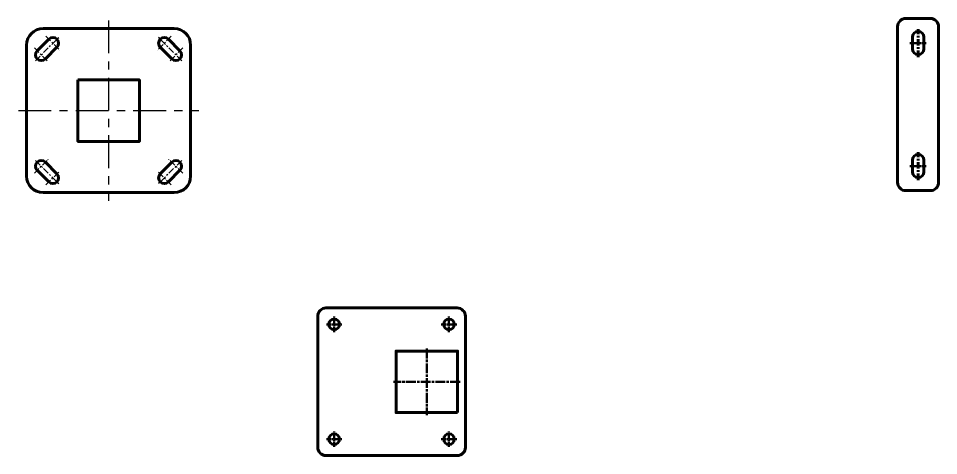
# Model space of a CAD drawing. Header units: millimetres. Extents: x -511490 to -68792, y -77452 to 318982.
# Drawn here: x -503366 to -502244, y 31684 to 32217 of the extents above; entities that cross this region are included whole.
import ezdxf

# ---------------------------------------------------------------- set-up
doc = ezdxf.new("R2010")
doc.units = ezdxf.units.MM
for name, pattern in [('AM_ISO08W050', [18, 12, -1.5, 3, -1.5]), ('AM_ISO08W050x2', [9, 6, -0.75, 1.5, -0.75]), ('CENTER', [7, 4, -1, 1, -1])]:
    doc.linetypes.add(name, pattern=pattern)
doc.layers.add('Center', color=7, linetype='AM_ISO08W050', lineweight=50)
doc.layers.add('Fencing', color=62, linetype='Continuous', lineweight=60)

# ---------------------------------------------------------------- blocks, each defined once
blk = doc.blocks.new('fence post offset plan')
at = {"layer": 'Center', "linetype": 'AM_ISO08W050x2', "lineweight": 50}
for p, q in [((-27, 79.5), (-27, 60.5)), ((113, 79.5), (113, 60.5)), ((-17.5, 70), (-36.5, 70)), ((122.5, 70), (103.5, 70)), ((-27, -60.5), (-27, -79.5)), ((113, -60.5), (113, -79.5)), ((-17.5, -70), (-36.5, -70)), ((122.5, -70), (103.5, -70))]:
    blk.add_line(p, q, dxfattribs=at)
at = {"layer": 'Center', "lineweight": 50}
for p, q in [((0, -40.5), (0, 40.5)), ((-40.5, 0), (40.5, 0))]:
    blk.add_line(p, q, dxfattribs=at)
at = {"layer": 'Fencing'}
for p, q in [((123, 90), (-37, 90)), ((-47, 80), (-47, -80)), ((133, -80), (133, 80)), ((-37, -90), (123, -90))]:
    blk.add_line(p, q, dxfattribs=at)
blk.add_lwpolyline([(-37.5, 37.5), (37.5, 37.5), (37.5, -37.5), (-37.5, -37.5)], close=True, dxfattribs=at)
for centre in [(-27, 70), (113, 70), (-27, -70), (113, -70)]:
    blk.add_circle(centre, 6.5, dxfattribs=at)
for centre, start, end in [((-37, 80), 90, 180), ((123, 80), 0, 90), ((-37, -80), 180, 270), ((123, -80), 270, 0)]:
    blk.add_arc(centre, 10, start, end, dxfattribs=at)
blk = doc.blocks.new('CLAMP_PLATE')
at = {"color": 7, "linetype": 'CENTER', "ltscale": 2}
for p, q in [((0, -17.1), (0, 17.1)), ((0, -167.1), (0, -132.9))]:
    blk.add_line(p, q, dxfattribs=at)
at = {"color": 7, "linetype": 'AM_ISO08W050x2', "lineweight": 50}
for p, q in [((10, 0), (-10, 0)), ((10, -150), (-10, -150))]:
    blk.add_line(p, q, dxfattribs=at)
for p, q in [((-7, -7.1), (-7, 7.1)), ((7, -7.1), (7, 7.1)), ((-7, -157.1), (-7, -142.9)), ((7, -157.1), (7, -142.9))]:
    blk.add_line(p, q)
for points in [[(-15, 30), (15, 30)], [(-25, -170), (-25, 20)], [(25, 20), (25, -170)], [(15, -180), (-15, -180)]]:
    blk.add_lwpolyline(points)
for centre, radius, start, end in [((-15, 20), 10, 90, 180), ((15, 20), 10, 0, 90), ((0, 7.1), 7, 0, 180), ((0, -7.1), 7, 180, 0), ((0, -142.9), 7, 0, 180), ((0, -157.1), 7, 180, 0), ((-15, -170), 10, 180, 270), ((15, -170), 10, 270, 0)]:
    blk.add_arc(centre, radius, start, end)

msp = doc.modelspace()

# ---------------------------------------------------------------- linework, layer by layer
at = {"linetype": 'CENTER', "ltscale": 10}
for p, q in [((-503255.7, 32214.4), (-503255.7, 31994.4)), ((-503365.7, 32104.4), (-503145.7, 32104.4))]:
    msp.add_line(p, q, dxfattribs=at)
at = {"linetype": 'CENTER', "ltscale": 2}
for p, q in [((-503344.9, 32165.3), (-503316.6, 32193.6)), ((-503332.2, 32195), (-503315.2, 32178)), ((-503179.3, 32195), (-503196.3, 32178)), ((-503166.6, 32165.3), (-503194.9, 32193.6)), ((-503346.3, 32180.8), (-503329.3, 32163.9)), ((-503165.2, 32180.8), (-503182.2, 32163.9)), ((-503346.3, 32028), (-503329.3, 32045)), ((-503165.2, 32028), (-503182.2, 32045)), ((-503344.9, 32043.6), (-503316.6, 32015.3)), ((-503166.6, 32043.6), (-503194.9, 32015.3)), ((-503332.2, 32013.9), (-503315.2, 32030.8)), ((-503179.3, 32013.9), (-503196.3, 32030.8))]:
    msp.add_line(p, q, dxfattribs=at)
at = {"layer": 'Fencing'}
for p, q in [((-503342.8, 32177.3), (-503328.6, 32191.5)), ((-503168.7, 32177.3), (-503182.9, 32191.5)), ((-503332.9, 32167.4), (-503318.7, 32181.6)), ((-503178.6, 32167.4), (-503192.8, 32181.6)), ((-503332.9, 32041.5), (-503318.7, 32027.3)), ((-503178.6, 32041.5), (-503192.8, 32027.3)), ((-503342.8, 32031.6), (-503328.6, 32017.4)), ((-503168.7, 32031.6), (-503182.9, 32017.4))]:
    msp.add_line(p, q, dxfattribs=at)
for points in [[(-503335.7, 32204.4), (-503175.7, 32204.4)], [(-503355.7, 32184.4), (-503355.7, 32024.4)], [(-503155.7, 32184.4), (-503155.7, 32024.4)], [(-503175.7, 32004.4), (-503335.7, 32004.4)]]:
    msp.add_lwpolyline(points, dxfattribs=at)
msp.add_lwpolyline([(-503293.2, 32141.9), (-503218.2, 32141.9), (-503218.2, 32066.9), (-503293.2, 32066.9)], close=True, dxfattribs=at)
for centre, radius, start, end in [((-503335.7, 32184.4), 20, 90, 180), ((-503175.7, 32184.4), 20, 0, 90), ((-503323.7, 32186.5), 7, 315, 135), ((-503187.8, 32186.5), 7, 45, 225), ((-503337.8, 32172.4), 7, 135, 315), ((-503173.7, 32172.4), 7, 225, 45), ((-503337.8, 32036.5), 7, 45, 225), ((-503173.7, 32036.5), 7, 315, 135), ((-503335.7, 32024.4), 20, 180, 270), ((-503323.7, 32022.4), 7, 225, 45), ((-503187.8, 32022.4), 7, 135, 315), ((-503175.7, 32024.4), 20, 270, 0)]:
    msp.add_arc(centre, radius, start, end, dxfattribs=at)

# ---------------------------------------------------------------- block references
msp.add_blockref('CLAMP_PLATE', (-502268.7, 32186.8), dxfattribs=at)
at = {"layer": 'Fencing', "rotation": 180}
msp.add_blockref('fence post offset plan', (-502867.7, 31773.7), dxfattribs=at)

doc.saveas('drawing.dxf')
